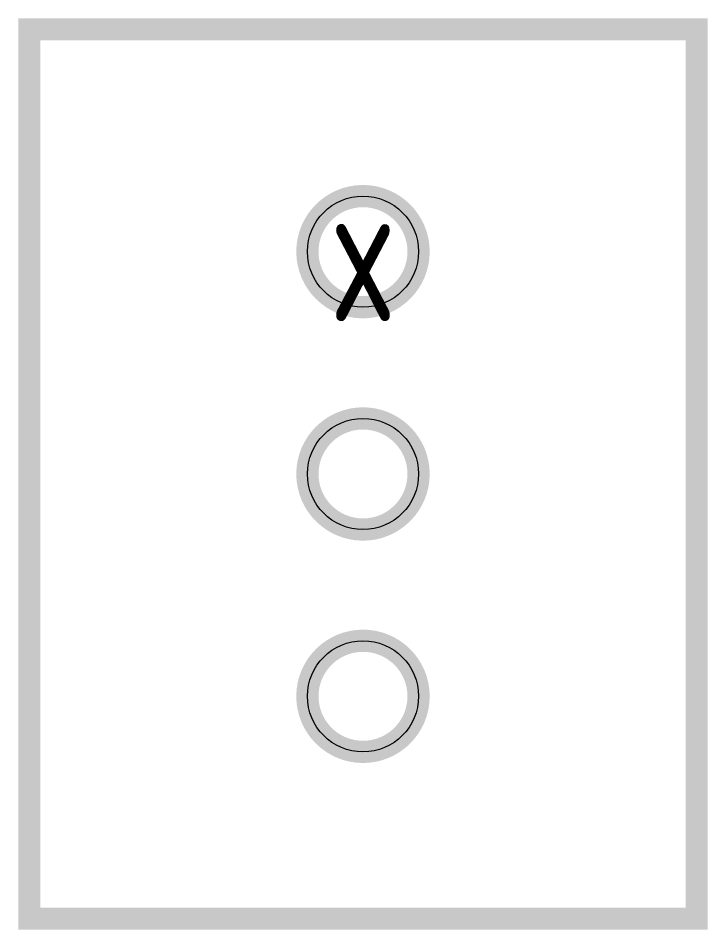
# Model space of a CAD drawing. Header units: metres. Extents: x -162 to 83385, y -62392 to -1971.
# Drawn here: x 61301.2 to 61549.2, y -13565.5 to -13237.5 of the extents above; entities that cross this region are included whole.
import ezdxf
from ezdxf.enums import TextEntityAlignment as Align

# ---------------------------------------------------------------- set-up
doc = ezdxf.new("R2010")
doc.units = ezdxf.units.M
doc.header["$LTSCALE"] = 0.5
for name, color, linetype, lineweight in [('ELIN_Attribut_01_Produkt_ID', 7, 'Continuous', 0), ('ELIN_Attribut_02_Stromkreis', 7, 'Continuous', 0), ('ELIN_Attribut_03_Verteilerbereich', 7, 'Continuous', 0), ('ELIN_Attribut_04_Montagehoehe', 7, 'Continuous', 0), ('ELIN_Attribut_05_Montageart', 7, 'Continuous', 0), ('ELIN_Attribut_06_Tuernummer', 7, 'Continuous', 0), ('ELIN_Attribut_07_Bemerkung', 7, 'Continuous', 0), ('ELIN_Attribut_08_Adresse', 7, 'Continuous', 0), ('ELIN_Attribut_10_AKZ1', 7, 'Continuous', 0), ('ELIN_Attribut_11_AKZ2', 7, 'Continuous', 0), ('ELIN_Attribut_12_Sonstiges1', 7, 'Continuous', 0), ('ELIN_Attribut_13_Sonstiges2', 7, 'Continuous', 0), ('ELIN_Attribut_14_Bauteil', 7, 'Continuous', 0), ('ELIN_Attribut_15_Ebene', 7, 'Continuous', 0), ('ELIN_Attribut_16_Raumnummer', 7, 'Continuous', 0), ('ELIN_Attribut_17_Raumname', 7, 'Continuous', 0), ('ELIN_Attribut_18_Montageabschnitt', 7, 'Continuous', 0), ('ELIN_Attribut_Basispunkt', 2, 'Continuous', 0), ('ELIN_Attribute_GEMOS', 11, 'Continuous', 0), ('ELIN_SIB_WA_Beleuchtung', 3, 'Continuous', 0)]:
    doc.layers.add(name, color=color, linetype=linetype, lineweight=lineweight)
doc.layers.get('0').off()
doc.styles.add('ELIN_Attribute', font='isocp.shx', dxfattribs={"width": 0.8})

# ---------------------------------------------------------------- blocks, each defined once
blk = doc.blocks.new('ELIN_SIB_FERNANZEIGE')
at = {"color": 0, "const_width": 8}
blk.add_lwpolyline([(120, 0), (-120, 0), (-120, -320), (120, -320)], close=True, dxfattribs=at)
at = {"color": 1, "const_width": 8}
blk.add_lwpolyline([(0, -60, 1), (0, -100, 1)], format="xyb", close=True, dxfattribs=at)
at = {"color": 3, "const_width": 8}
blk.add_lwpolyline([(0, -140, 1), (0, -180, 1)], format="xyb", close=True, dxfattribs=at)
at = {"color": 7, "const_width": 8}
blk.add_lwpolyline([(0, -220, 1), (0, -260, 1)], format="xyb", close=True, dxfattribs=at)
at = {"color": 0}
blk.add_circle((0, -80), 20, dxfattribs=at)
at = {"color": 3}
blk.add_circle((0, -160), 20, dxfattribs=at)
at = {"color": 7}
blk.add_circle((0, -240), 20, dxfattribs=at)
at = {"layer": 'ELIN_Attribut_01_Produkt_ID', "style": 'ELIN_Attribute', "width": 0.8, "flags": 8}
blk.add_attdef('01_PRODUKT_ID', (186.68, -349.5, 0), '', height=150, dxfattribs=at)
at = {"layer": 'ELIN_Attribut_02_Stromkreis', "style": 'ELIN_Attribute', "width": 0.8, "flags": 8}
blk.add_attdef('02_STROMKREIS', (-540.5, 208.5, 0), '', height=150, dxfattribs=at)
at = {"layer": 'ELIN_Attribut_03_Verteilerbereich', "style": 'ELIN_Attribute', "width": 0.8, "flags": 8}
blk.add_attdef('03_VERTEILERBEREICH', (-247.54, -710.5, 0), '', height=125, dxfattribs=at)
at = {"layer": 'ELIN_Attribut_04_Montagehoehe', "style": 'ELIN_Attribute', "width": 0.8, "flags": 8}
blk.add_attdef('04_MONTAGEHOEHE', text='', height=125, dxfattribs=at).set_placement((-308.5, -14.62, 0), align=Align.RIGHT)
at = {"layer": 'ELIN_Attribut_05_Montageart', "style": 'ELIN_Attribute', "width": 0.8, "flags": 8}
blk.add_attdef('05_MONTAGEART', (297.5, -14.62, 0), '', height=125, dxfattribs=at)
at = {"layer": 'ELIN_Attribut_06_Tuernummer', "style": 'ELIN_Attribute', "width": 0.8, "flags": 8}
blk.add_attdef('06_TUERNUMMER', text='', height=125, dxfattribs=at).set_placement((-308.5, -214.62, 0), align=Align.RIGHT)
at = {"layer": 'ELIN_Attribut_07_Bemerkung', "style": 'ELIN_Attribute', "width": 0.8, "flags": 8}
blk.add_attdef('07_BEMERKUNG', (-247.54, -910.5, 0), '', height=125, dxfattribs=at)
at = {"layer": 'ELIN_Attribut_08_Adresse', "style": 'ELIN_Attribute', "width": 0.8, "flags": 8}
blk.add_attdef('08_ADRESSE', (-247.54, -1110.5, 0), '', height=125, dxfattribs=at)
at = {"layer": 'ELIN_Attribut_10_AKZ1', "style": 'ELIN_Attribute', "width": 0.8, "flags": 8}
blk.add_attdef('10_AKZ1', (-247.54, -1510.5, 0), '', height=125, dxfattribs=at)
at = {"layer": 'ELIN_Attribut_11_AKZ2', "style": 'ELIN_Attribute', "width": 0.8, "flags": 8}
blk.add_attdef('11_AKZ2', (-247.54, -1710.5, 0), '', height=125, dxfattribs=at)
at = {"layer": 'ELIN_Attribut_12_Sonstiges1', "style": 'ELIN_Attribute', "width": 0.8, "flags": 8}
blk.add_attdef('12_SONSTIGES1', (-247.54, -1910.5, 0), '', height=125, dxfattribs=at)
at = {"layer": 'ELIN_Attribut_13_Sonstiges2', "style": 'ELIN_Attribute', "width": 0.8, "flags": 8}
blk.add_attdef('13_SONSTIGES2', (-247.54, -2110.5, 0), '', height=125, dxfattribs=at)
at = {"layer": 'ELIN_Attribut_14_Bauteil', "style": 'ELIN_Attribute', "width": 0.8, "flags": 8}
blk.add_attdef('14_BAUTEIL', (-247.54, -2310.5, 0), '', height=125, dxfattribs=at)
at = {"layer": 'ELIN_Attribut_15_Ebene', "style": 'ELIN_Attribute', "width": 0.8, "flags": 8}
blk.add_attdef('15_EBENE', (-247.54, -2510.5, 0), '', height=125, dxfattribs=at)
at = {"layer": 'ELIN_Attribut_16_Raumnummer', "style": 'ELIN_Attribute', "width": 0.8, "flags": 8}
blk.add_attdef('16_RAUMNUMMER', (-247.54, -2710.5, 0), '', height=125, dxfattribs=at)
at = {"layer": 'ELIN_Attribut_17_Raumname', "style": 'ELIN_Attribute', "width": 0.8, "flags": 8}
blk.add_attdef('17_RAUMNAME', (-247.54, -2910.5, 0), '', height=125, dxfattribs=at)
at = {"layer": 'ELIN_Attribut_18_Montageabschnitt', "style": 'ELIN_Attribute', "width": 0.8, "flags": 8}
blk.add_attdef('18_MONTAGEABSCHNITT', (-247.54, -3110.5, 0), '', height=125, dxfattribs=at)
at = {"layer": 'ELIN_Attribut_Basispunkt', "style": 'ELIN_Attribute', "width": 0.8, "flags": 8}
blk.add_attdef('Basispunkt', text='', height=50, dxfattribs=at).set_placement((0, -80), align=Align.MIDDLE)
at = {"layer": 'ELIN_Attribute_GEMOS', "color": 11, "style": 'ELIN_Attribute', "width": 0.6, "flags": 8}
for tag, p in [('G01_PRO02ID', (1620.46, 183.63)), ('G02_BEZEICHNUNG', (1620.46, -14.62, 0)), ('G03_DESCRIPTION', (1620.46, -204.4, 0)), ('G04_GEMOS-SYMBOL', (1623.81, -404.4, 0)), ('G05_GEMOS-TYP', (1623.81, -604.4, 0)), ('G06_ORTSKENNUNG', (1620.46, -804.4, 0)), ('G08_FREI1', (1620.46, -1004.4, 0)), ('G08_FREI2', (1620.46, -1204.4, 0))]:
    blk.add_attdef(tag, p, '', height=125, dxfattribs=at)

msp = doc.modelspace()

# ---------------------------------------------------------------- block references
at = {"layer": 'ELIN_SIB_WA_Beleuchtung', "lineweight": 0}
ref = msp.add_blockref('ELIN_SIB_FERNANZEIGE', (61425.2, -13241.45), dxfattribs=at)
ref.add_attrib('Basispunkt', 'x', dxfattribs={"layer": 'ELIN_Attribut_Basispunkt', "height": 50, "style": 'ELIN_Attribute', "width": 0.8}).set_placement((61425.2, -13321.45), align=Align.MIDDLE)

doc.saveas('drawing.dxf')
